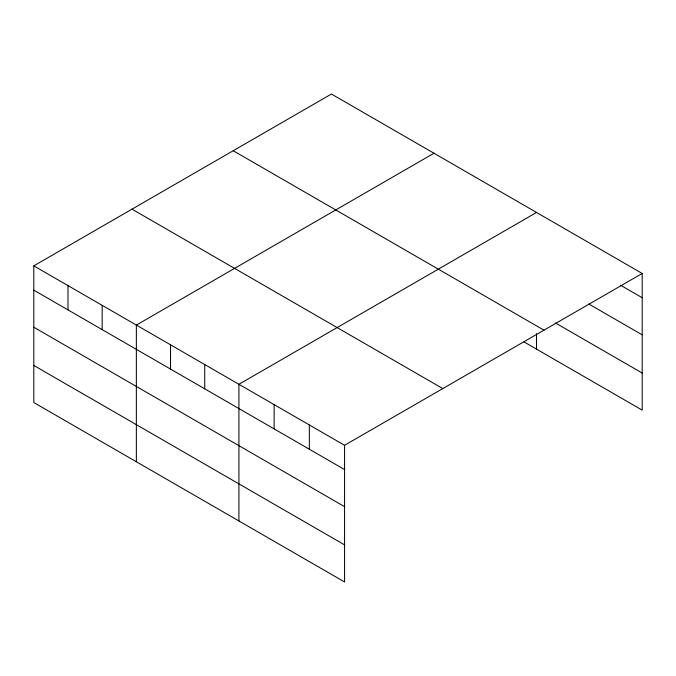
<?xml version="1.0" encoding="UTF-8"?>
<svg xmlns="http://www.w3.org/2000/svg" width="676" height="676" viewBox="0 0 676 676"><rect width="100%" height="100%" fill="white"/><g stroke="black" fill="none" stroke-linecap="round" stroke-linejoin="round"><path stroke-width="1.01" d="M33.8 265.862L344.574 445.29L344.574 581.968L33.8 402.541L33.8 265.862L331.426 94.032L642.2 273.459L642.2 410.138L523.942 341.862M433.984 153.241L136.358 325.08L136.358 461.75M536.533 212.458L238.915 384.289L238.915 520.959M344.574 445.29L642.2 273.459M620.526 285.221L642.2 297.736M588.914 304.065L642.2 334.831M555.503 322.993L642.2 373.042M233.212 150.74L543.986 330.167M132.014 209.163L442.788 388.582M33.8 290.148L344.574 469.567M33.8 327.235L344.574 506.662M33.8 365.454L344.574 544.873M536.533 333.674L536.533 349.129M309.355 424.959L309.355 449.236M274.135 404.62L274.135 428.897M204.727 364.55L204.727 388.827M170.538 344.811L170.538 369.088M102.169 305.341L102.169 329.618M67.989 285.602L67.989 309.878"/></g></svg>
